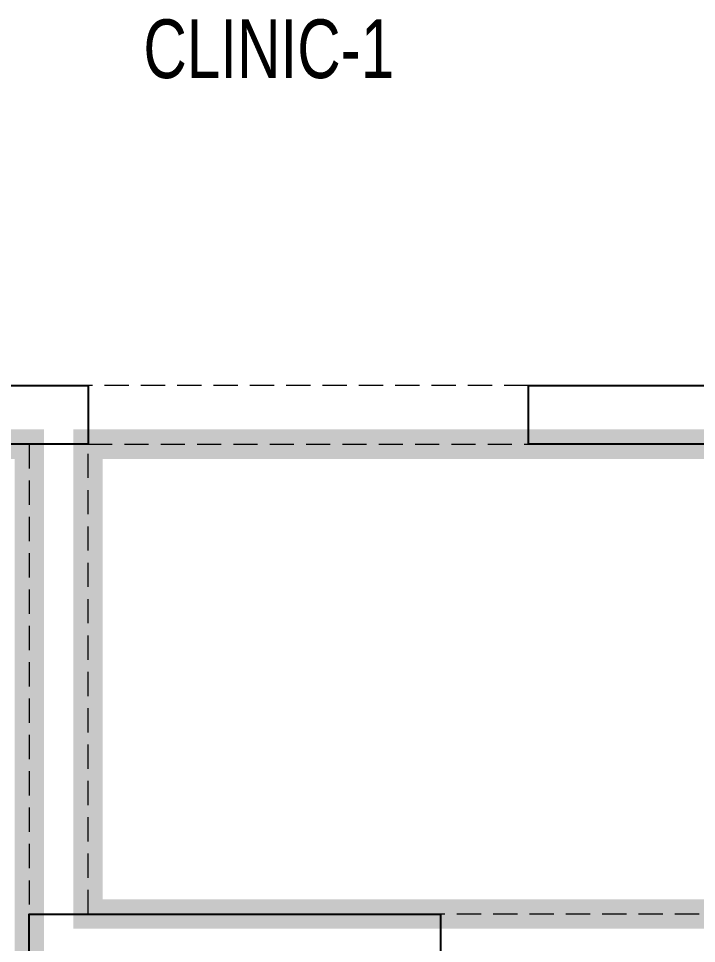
# Model space of a CAD drawing. Header units: feet. Extents: x 9376474 to 9395053, y -6862683 to -6856347.
# Drawn here: x 9386711 to 9387866, y -6859036 to -6857461 of the extents above; entities that cross this region are included whole.
import ezdxf

# ---------------------------------------------------------------- set-up
doc = ezdxf.new("R2010")
doc.units = ezdxf.units.FT
doc.header["$LTSCALE"] = 33
doc.header["$MEASUREMENT"] = 0
doc.linetypes.add('a_p6_plan_L18$0$HIDDEN', pattern=[0.375, 0.25, -0.125])
doc.linetypes.add('ACAD_ISO03W100', pattern=[30, 12, -18])
for name, color, linetype, lineweight in [('LENS-CURTAIN', 5, 'a_p6_plan_L18$0$HIDDEN', 9), ('LENS-PARTITION', 21, 'Continuous', 25), ('LENS_TEXT', 31, 'Continuous', 5), ('LK-FLUTTED FINISH', 20, 'Continuous', 30), ('LK-TILES FINISH', 251, 'Continuous', 5)]:
    doc.layers.add(name, color=color, linetype=linetype, lineweight=lineweight)
doc.styles.get("Standard").update_dxf_attribs({"font": 'GILC____.TTF'})

msp = doc.modelspace()

# ---------------------------------------------------------------- linework, layer by layer
at = {"layer": 'LENS-CURTAIN', "ltscale": 5}
for points in [[(9386829.7939646, -6858185.919414145), (9387579.7939646, -6858185.919414145), (9387579.7939646, -6858085.919414145), (9386829.7939646, -6858085.919414145)], [(9386829.7939646, -6858185.919414145), (9386729.7939646, -6858185.919414145), (9386729.7939646, -6858985.919414145), (9386829.7939646, -6858985.919414145)], [(9388179.793964604, -6858985.919414145), (9387429.7939646, -6858985.919414145), (9387429.7939646, -6859085.919414146), (9388179.793964604, -6859085.919414146)]]:
    msp.add_lwpolyline(points, close=True, dxfattribs=at)
at = {"layer": 'LENS-PARTITION'}
for points in [[(9386206.234981408, -6858085.919414145), (9386829.7939646, -6858085.919414145), (9386829.7939646, -6858185.919414145), (9386206.234981408, -6858185.919414145)], [(9387579.7939646, -6858085.919414145), (9388606.234981406, -6858085.919414145), (9388606.234981406, -6858185.919414145), (9387579.7939646, -6858185.919414145)], [(9387429.7939646, -6859085.919414146), (9386729.7939646, -6859085.919414146), (9386729.7939646, -6858985.919414145), (9387429.7939646, -6858985.919414145)]]:
    msp.add_lwpolyline(points, close=True, dxfattribs=at)
at = {"layer": 'LK-FLUTTED FINISH', "linetype": 'ACAD_ISO03W100', "ltscale": 0.05, "const_width": 50}
msp.add_lwpolyline([(9386106.234981408, -6858185.919414145), (9386729.7939646, -6858185.919414145), (9386729.793964589, -6861222.275637365), (9386575.7939646, -6861225.057130401), (9386575.7939646, -6861425.275637365)], dxfattribs=at)
at = {"layer": 'LK-TILES FINISH', "color": 212, "linetype": 'ACAD_ISO03W100', "ltscale": 0.05, "const_width": 50}
msp.add_lwpolyline([(9388606.234981406, -6858185.919414145), (9386829.7939646, -6858185.919414145), (9386829.7939646, -6858985.919414145), (9388606.234981406, -6858985.919414145)], close=True, dxfattribs=at)

# ---------------------------------------------------------------- texts
at = {"layer": 'LENS_TEXT', "linetype": 'Continuous', "ltscale": 3, "insert": (9387137.558733536, -6857513.550650838), "char_height": 100, "attachment_point": 5}
msp.add_mtext_dynamic_manual_height_columns('CLINIC-1', width=725.069832815531, gutter_width=0.9999999999999992, heights=[0], dxfattribs=at)

doc.saveas('drawing.dxf')
